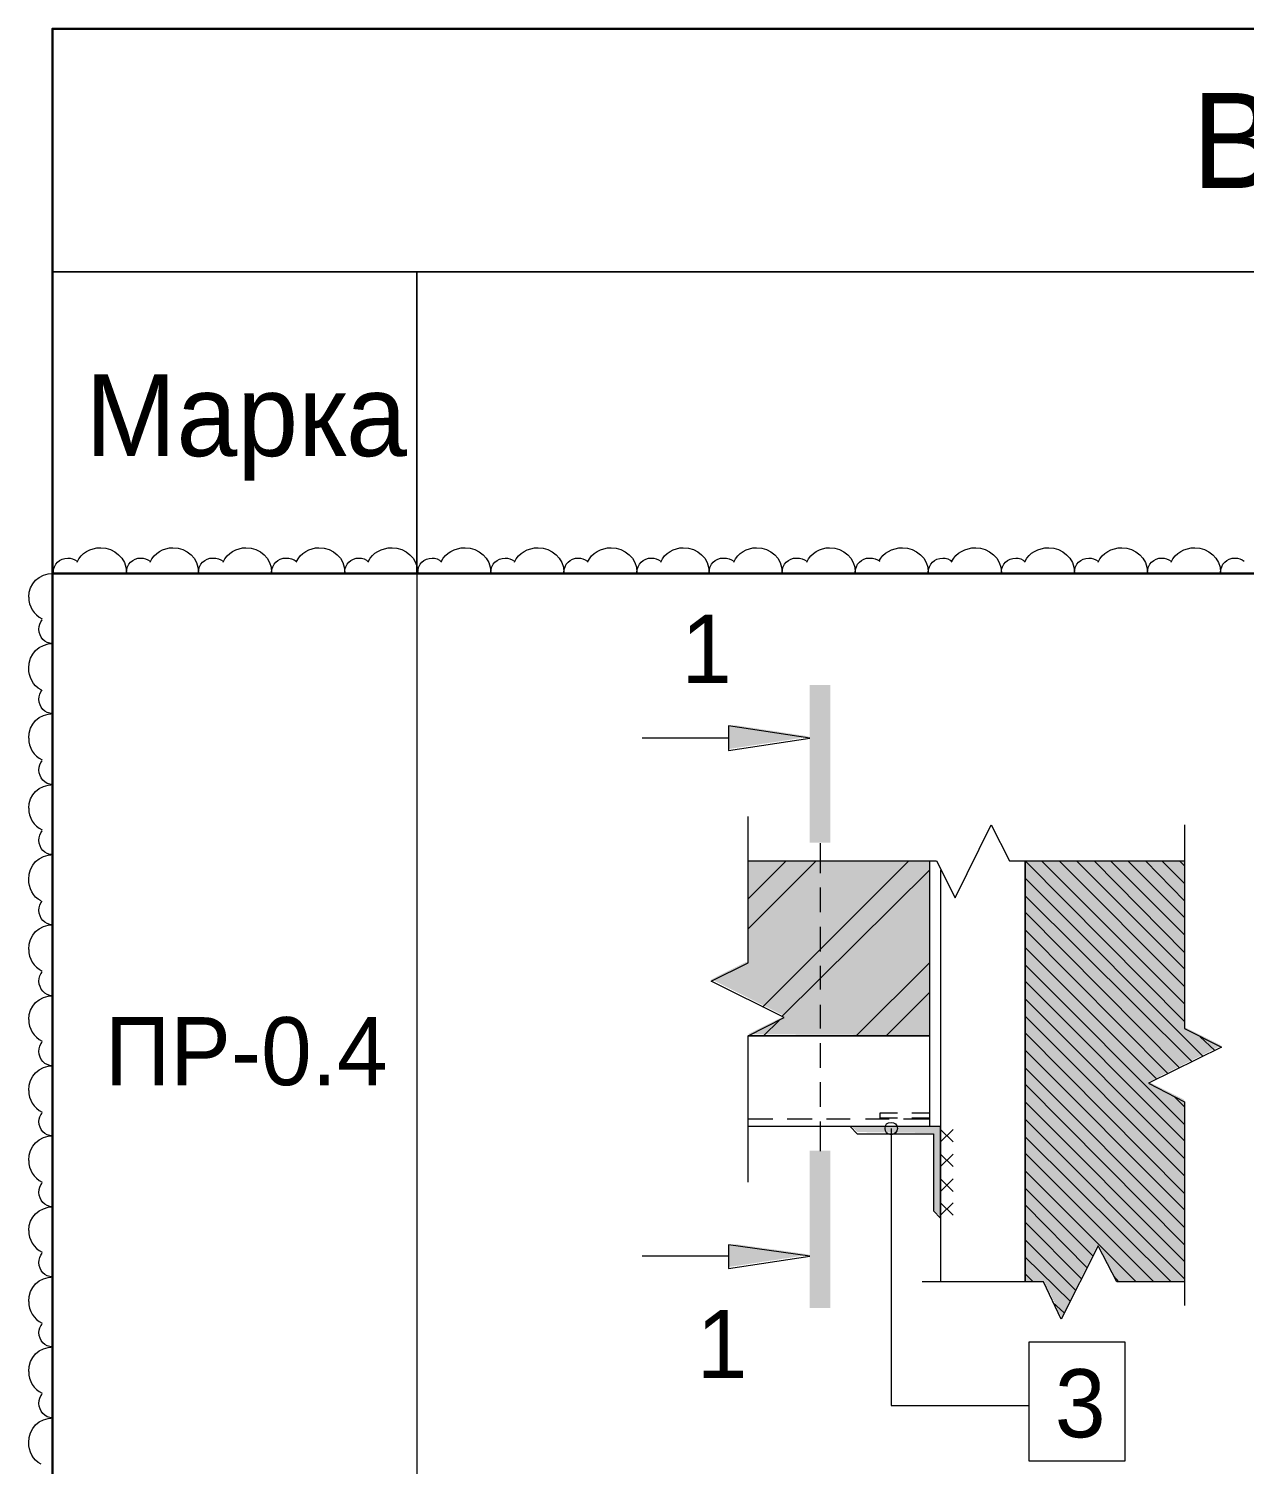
# Model space of a CAD drawing. Header units: millimetres. Extents: x -401725 to 250493, y 305116 to 802890.
# Drawn here: x -375128.088 to -375126.12, y 508965.804 to 508968.127 of the extents above; entities that cross this region are included whole.
import ezdxf

# ---------------------------------------------------------------- set-up
doc = ezdxf.new("R2010")
doc.units = ezdxf.units.MM
doc.layers.add('PDF _Геометрия', color=7, linetype='Continuous', true_color=0x1d1d1d)
doc.layers.add('PDF _Сплошная заливка', color=7, linetype='Continuous', true_color=0xffffff)
doc.layers.add('PDF _Текст', color=7, linetype='Continuous')

msp = doc.modelspace()

# ---------------------------------------------------------------- hatches: boundary and pattern name
at = {"layer": 'PDF _Сплошная заливка', "transparency": 33554559}
for color, points in [(7, [(-375126.9318, 508966.9981), (-375126.9435, 508966.9998), (-375126.9551, 508966.9998), (-375126.9551, 508966.9614), (-375126.9318, 508966.9648), (-375126.9218, 508966.9664), (-375126.9101, 508966.9681), (-375126.9001, 508966.9698), (-375126.8768, 508966.9731), (-375126.8668, 508966.9748), (-375126.8551, 508966.9764), (-375126.8451, 508966.9781), (-375126.8335, 508966.9798), (-375126.8235, 508966.9814), (-375126.8335, 508966.9831), (-375126.8451, 508966.9848), (-375126.8551, 508966.9864), (-375126.8668, 508966.9881), (-375126.8768, 508966.9898), (-375126.9001, 508966.9931), (-375126.9101, 508966.9948), (-375126.9218, 508966.9964)]), (256, [(-375126.9235, 508966.4998), (-375126.6301, 508966.4981), (-375126.6301, 508966.7814), (-375126.9235, 508966.7814), (-375126.9235, 508966.6165), (-375126.9268, 508966.6165), (-375126.9835, 508966.5881), (-375126.9785, 508966.5865), (-375126.8651, 508966.5298), (-375126.8668, 508966.5281)]), (256, [(-375126.2168, 508966.5098), (-375126.2168, 508966.7814), (-375126.4751, 508966.7814), (-375126.4751, 508966.0998), (-375126.4435, 508966.0998), (-375126.4435, 508966.0965), (-375126.4418, 508966.0965), (-375126.4418, 508966.0931), (-375126.4401, 508966.0931), (-375126.4401, 508966.0898), (-375126.4385, 508966.0898), (-375126.4385, 508966.0865), (-375126.4368, 508966.0865), (-375126.4368, 508966.0831), (-375126.4351, 508966.0831), (-375126.4351, 508966.0798), (-375126.4335, 508966.0798), (-375126.4335, 508966.0765), (-375126.4318, 508966.0765), (-375126.4318, 508966.0731), (-375126.4301, 508966.0731), (-375126.4301, 508966.0698), (-375126.4285, 508966.0698), (-375126.4285, 508966.0665), (-375126.4268, 508966.0665), (-375126.4268, 508966.0631), (-375126.4251, 508966.0631), (-375126.4251, 508966.0581), (-375126.4235, 508966.0581), (-375126.4235, 508966.0548), (-375126.4218, 508966.0548), (-375126.4218, 508966.0515), (-375126.4201, 508966.0515), (-375126.4201, 508966.0481), (-375126.4185, 508966.0481), (-375126.4185, 508966.0448), (-375126.4168, 508966.0448), (-375126.4168, 508966.0415), (-375126.4151, 508966.0431), (-375126.3585, 508966.1565), (-375126.3568, 508966.1581), (-375126.3552, 508966.1581), (-375126.3535, 508966.1565), (-375126.3535, 508966.1531), (-375126.3518, 508966.1531), (-375126.3518, 508966.1498), (-375126.3502, 508966.1498), (-375126.3502, 508966.1465), (-375126.3485, 508966.1465), (-375126.3485, 508966.1431), (-375126.3468, 508966.1431), (-375126.3468, 508966.1398), (-375126.3452, 508966.1398), (-375126.3452, 508966.1365), (-375126.3435, 508966.1365), (-375126.3435, 508966.1331), (-375126.3418, 508966.1331), (-375126.3418, 508966.1298), (-375126.3402, 508966.1298), (-375126.3402, 508966.1265), (-375126.3385, 508966.1265), (-375126.3385, 508966.1231), (-375126.3368, 508966.1231), (-375126.3368, 508966.1198), (-375126.3352, 508966.1198), (-375126.3352, 508966.1165), (-375126.3335, 508966.1165), (-375126.3335, 508966.1131), (-375126.3318, 508966.1131), (-375126.3318, 508966.1098), (-375126.3302, 508966.1098), (-375126.3302, 508966.1065), (-375126.3285, 508966.1065), (-375126.3285, 508966.1031), (-375126.3268, 508966.1031), (-375126.3268, 508966.0998), (-375126.2168, 508966.0998), (-375126.2168, 508966.3931), (-375126.2185, 508966.3948), (-375126.2752, 508966.4231), (-375126.2702, 508966.4248), (-375126.1568, 508966.4815), (-375126.2135, 508966.5098)]), (7, [(-375126.6218, 508966.2148), (-375126.6118, 508966.2048), (-375126.6118, 508966.3515), (-375126.7568, 508966.3515), (-375126.7468, 508966.3415), (-375126.6235, 508966.3398), (-375126.6235, 508966.2148)]), (7, [(-375126.8951, 508966.1531), (-375126.9418, 508966.1598), (-375126.9551, 508966.1598), (-375126.9551, 508966.1231), (-375126.9318, 508966.1265), (-375126.9218, 508966.1281), (-375126.9101, 508966.1298), (-375126.9001, 508966.1315), (-375126.8768, 508966.1348), (-375126.8668, 508966.1365), (-375126.8551, 508966.1381), (-375126.8451, 508966.1398), (-375126.8335, 508966.1415), (-375126.8235, 508966.1431), (-375126.8818, 508966.1515)])]:
    msp.add_hatch(color=color, dxfattribs=at).paths.add_polyline_path(points)

# ---------------------------------------------------------------- linework, layer by layer
at = {"layer": 'PDF _Геометрия', "color": 7, "lineweight": 30}
for points in [[(-375128.0497, 508967.7338), (-375128.0497, 508968.1271)], [(-375128.0495, 508968.1271), (-375121.5531, 508968.1271)]]:
    msp.add_lwpolyline(points, close=True, dxfattribs=at)
for points in [[(-375128.0497, 508964.1706), (-375128.0497, 508967.7338), (-375128.0497, 508967.2455)], [(-375121.5531, 508967.2455), (-375128.0495, 508967.2455)]]:
    msp.add_lwpolyline(points, dxfattribs=at)
at = {"layer": 'PDF _Геометрия', "color": 7, "lineweight": 9}
for points in [[(-375121.5533, 508967.7338), (-375128.0497, 508967.7338)], [(-375127.4597, 508967.2455), (-375127.4597, 508967.7338)], [(-375126.9547, 508966.9588), (-375126.8231, 508966.9788), (-375126.9547, 508966.9988)], [(-375126.6114, 508966.3505), (-375126.7581, 508966.3505), (-375126.7464, 508966.3388), (-375126.6231, 508966.3388), (-375126.6231, 508966.2138), (-375126.6114, 508966.2021)], [(-375126.9547, 508966.1588), (-375126.9547, 508966.1205), (-375126.8231, 508966.1405)], [(-375126.4681, 508966.0021), (-375126.3131, 508966.0021), (-375126.3131, 508965.8088), (-375126.4681, 508965.8088)]]:
    msp.add_lwpolyline(points, close=True, dxfattribs=at)
for points in [[(-375121.5531, 508967.2455), (-375122.538, 508967.2455), (-375123.3247, 508967.2455), (-375124.113, 508967.2455), (-375127.4595, 508967.2455), (-375128.0495, 508967.2455)], [(-375127.4597, 508967.2455), (-375127.4597, 508965.7072)], [(-375126.9547, 508966.9788), (-375127.0947, 508966.9788)], [(-375126.9231, 508966.4971), (-375126.8647, 508966.5271), (-375126.9831, 508966.5854), (-375126.9231, 508966.6154), (-375126.9231, 508966.8521)], [(-375126.6181, 508966.7805), (-375126.5881, 508966.7205), (-375126.5297, 508966.8388), (-375126.4997, 508966.7805), (-375126.2164, 508966.7805)], [(-375126.2164, 508966.8388), (-375126.2164, 508966.5088), (-375126.1564, 508966.4788), (-375126.2747, 508966.4205), (-375126.2164, 508966.3905)], [(-375126.9231, 508966.7805), (-375126.6181, 508966.7805)], [(-375126.9231, 508966.7188), (-375126.8614, 508966.7804)], [(-375126.9231, 508966.6705), (-375126.8131, 508966.7804)], [(-375126.6297, 508966.7804), (-375126.6297, 508966.4971), (-375126.9231, 508966.4971), (-375126.6297, 508966.4971)], [(-375126.8997, 508966.5438), (-375126.6631, 508966.7804)], [(-375126.4747, 508966.7805), (-375126.4747, 508966.0988)], [(-375126.2164, 508966.5205), (-375126.4747, 508966.7804)], [(-375126.4747, 508966.0988), (-375126.4747, 508966.7804)], [(-375126.2164, 508966.5488), (-375126.4481, 508966.7804)], [(-375126.2164, 508966.5771), (-375126.4197, 508966.7804)], [(-375126.2164, 508966.6055), (-375126.3914, 508966.7804)], [(-375126.2164, 508966.6321), (-375126.3631, 508966.7804)], [(-375126.2164, 508966.6605), (-375126.3364, 508966.7804)], [(-375126.2164, 508966.6888), (-375126.3081, 508966.7804)], [(-375126.2164, 508966.7155), (-375126.2797, 508966.7804)], [(-375126.2164, 508966.7438), (-375126.2531, 508966.7804)], [(-375126.2164, 508966.7721), (-375126.2247, 508966.7805)], [(-375126.8681, 508966.5288), (-375126.6297, 508966.7654)], [(-375126.6114, 508966.7655), (-375126.6114, 508966.0988)], [(-375126.1864, 508966.4638), (-375126.4747, 508966.7521)], [(-375126.2047, 508966.4555), (-375126.4747, 508966.7238)], [(-375126.2247, 508966.4455), (-375126.4747, 508966.6971)], [(-375126.2431, 508966.4355), (-375126.4747, 508966.6688)], [(-375126.2614, 508966.4271), (-375126.4747, 508966.6404)], [(-375126.7481, 508966.4971), (-375126.6297, 508966.6154)], [(-375126.2164, 508966.3538), (-375126.4747, 508966.6121)], [(-375126.6997, 508966.4971), (-375126.6297, 508966.5671)], [(-375126.2164, 508966.3271), (-375126.4747, 508966.5854)], [(-375126.2164, 508966.2988), (-375126.4747, 508966.5571)], [(-375126.8981, 508966.4971), (-375126.8731, 508966.5221)], [(-375126.2164, 508966.2705), (-375126.4747, 508966.5288)], [(-375126.9231, 508966.2605), (-375126.9231, 508966.4971)], [(-375126.6297, 508966.4971), (-375126.6297, 508966.3505)], [(-375126.2164, 508966.2421), (-375126.4747, 508966.5021)], [(-375126.2164, 508966.2155), (-375126.4747, 508966.4738)], [(-375126.1681, 508966.4738), (-375126.1914, 508966.4954)], [(-375126.2164, 508966.1871), (-375126.4747, 508966.4454)], [(-375126.2164, 508966.1588), (-375126.4747, 508966.4188)], [(-375126.2164, 508966.1321), (-375126.4747, 508966.3904)], [(-375126.2164, 508966.3821), (-375126.2331, 508966.3988)], [(-375126.2164, 508966.3905), (-375126.2164, 508966.0605)], [(-375126.8831, 508966.3621), (-375126.9231, 508966.3621)], [(-375126.8197, 508966.3621), (-375126.8597, 508966.3621)], [(-375126.7581, 508966.3621), (-375126.7964, 508966.3621)], [(-375126.6947, 508966.3621), (-375126.7331, 508966.3621)], [(-375126.6814, 508966.3721), (-375126.7097, 508966.3721)], [(-375126.7097, 508966.3721), (-375126.7097, 508966.3638)], [(-375126.6814, 508966.3638), (-375126.7097, 508966.3638)], [(-375126.6297, 508966.3621), (-375126.6714, 508966.3621)], [(-375126.6297, 508966.3721), (-375126.6581, 508966.3721)], [(-375126.6297, 508966.3638), (-375126.6581, 508966.3638)], [(-375126.2164, 508966.1038), (-375126.4747, 508966.3621)], [(-375126.6114, 508966.3505), (-375126.923, 508966.3505)], [(-375126.6914, 508966.3471), (-375126.6914, 508965.8988)], [(-375126.6114, 508966.3255), (-375126.5914, 508966.3455)], [(-375126.6114, 508966.3455), (-375126.5914, 508966.3255)], [(-375126.2381, 508966.0988), (-375126.4747, 508966.3338)], [(-375126.6114, 508966.2855), (-375126.5914, 508966.3055)], [(-375126.6114, 508966.3055), (-375126.5914, 508966.2855)], [(-375126.2664, 508966.0988), (-375126.4747, 508966.3071)], [(-375126.6114, 508966.2455), (-375126.5914, 508966.2655)], [(-375126.6114, 508966.2655), (-375126.5914, 508966.2455)], [(-375126.2947, 508966.0988), (-375126.4747, 508966.2788)], [(-375126.3647, 508966.1405), (-375126.4747, 508966.2504)], [(-375126.6114, 508966.2071), (-375126.5914, 508966.2271)], [(-375126.6114, 508966.2271), (-375126.5914, 508966.2071)], [(-375126.3747, 508966.1221), (-375126.4747, 508966.2238)], [(-375126.3831, 508966.1038), (-375126.4747, 508966.1954)], [(-375126.3264, 508966.0988), (-375126.3564, 508966.1571), (-375126.4164, 508966.0388), (-375126.4447, 508966.0988), (-375126.6414, 508966.0988)], [(-375126.3931, 508966.0855), (-375126.4747, 508966.1671)], [(-375126.9547, 508966.1405), (-375127.0947, 508966.1405)], [(-375126.4014, 508966.0671), (-375126.4747, 508966.1388)], [(-375126.4614, 508966.0988), (-375126.4747, 508966.1121)], [(-375126.3231, 508966.0988), (-375126.3314, 508966.1088)], [(-375126.2164, 508966.0988), (-375126.3264, 508966.0988)], [(-375126.4114, 508966.0488), (-375126.4297, 508966.0654)], [(-375126.6914, 508965.8988), (-375126.4681, 508965.8988)]]:
    msp.add_lwpolyline(points, dxfattribs=at)
at = {"layer": 'PDF _Геометрия', "color": 1, "lineweight": 9}
for points in [[(-375128.0481, 508967.2454), (-375128.0481, 508967.2454)], [(-375127.9297, 508967.2471), (-375127.9297, 508967.2455)], [(-375127.8131, 508967.2471), (-375127.8131, 508967.2455)], [(-375127.6947, 508967.2471), (-375127.6947, 508967.2455)], [(-375127.5764, 508967.2471), (-375127.5764, 508967.2455)], [(-375127.4581, 508967.2471), (-375127.4581, 508967.2455)], [(-375127.3397, 508967.2471), (-375127.3397, 508967.2455)], [(-375127.2214, 508967.2471), (-375127.2214, 508967.2455)], [(-375127.1031, 508967.2471), (-375127.1031, 508967.2455)], [(-375126.9864, 508967.2471), (-375126.9864, 508967.2455)], [(-375126.8681, 508967.2471), (-375126.8681, 508967.2455)], [(-375126.7497, 508967.2471), (-375126.7497, 508967.2455)], [(-375126.6314, 508967.2471), (-375126.6314, 508967.2455)], [(-375126.5131, 508967.2471), (-375126.5131, 508967.2455)], [(-375126.3947, 508967.2471), (-375126.3947, 508967.2455)], [(-375126.2764, 508967.2471), (-375126.2764, 508967.2455)], [(-375126.1581, 508967.2471), (-375126.1581, 508967.2455)], [(-375128.0481, 508967.1321), (-375128.0481, 508967.1321)], [(-375128.0481, 508967.0188), (-375128.0481, 508967.0188)], [(-375128.0481, 508966.9038), (-375128.0481, 508966.9038)], [(-375128.0481, 508966.7904), (-375128.0481, 508966.7904)], [(-375128.0481, 508966.6771), (-375128.0481, 508966.6771)], [(-375128.0481, 508966.5621), (-375128.0481, 508966.5621)], [(-375128.0481, 508966.4488), (-375128.0481, 508966.4488)], [(-375128.0481, 508966.3354), (-375128.0481, 508966.3354)], [(-375128.0481, 508966.2204), (-375128.0481, 508966.2204)], [(-375128.0481, 508966.1071), (-375128.0481, 508966.1071)], [(-375128.0481, 508965.9938), (-375128.0481, 508965.9938)], [(-375128.0481, 508965.8788), (-375128.0481, 508965.8788)]]:
    msp.add_lwpolyline(points, dxfattribs=at)
at = {"layer": 'PDF _Геометрия', "color": 8, "lineweight": 9, "true_color": 0x808080}
for points in [[(-375126.8064, 508966.8088), (-375126.8064, 508966.7605)], [(-375126.8064, 508966.7371), (-375126.8064, 508966.6971)], [(-375126.8064, 508966.6738), (-375126.8064, 508966.6338)], [(-375126.8064, 508966.6105), (-375126.8064, 508966.5721)], [(-375126.8064, 508966.5471), (-375126.8064, 508966.5088)], [(-375126.8064, 508966.4855), (-375126.8064, 508966.4455)], [(-375126.8064, 508966.4221), (-375126.8064, 508966.3821)], [(-375126.8064, 508966.3588), (-375126.8064, 508966.3105)]]:
    msp.add_lwpolyline(points, dxfattribs=at)
at = {"layer": 'PDF _Геометрия', "color": 1, "lineweight": 9}
for centre in [(-375128.0492, 508967.207), (-375128.0492, 508966.9786), (-375128.0492, 508966.8653), (-375128.0492, 508966.637), (-375128.0492, 508966.5236), (-375128.0492, 508966.4086), (-375128.0492, 508966.2953), (-375128.0492, 508966.182), (-375128.0492, 508966.067), (-375128.0492, 508965.9536)]:
    msp.add_arc(centre, 0.0389, 179.788, 243.7309, dxfattribs=at)
for points in [[(-375128.0097, 508967.2638), (-375128.0031, 508967.2788), (-375127.9881, 508967.2871), (-375127.9714, 508967.2871)], [(-375127.9714, 508967.2871), (-375127.9497, 508967.2871), (-375127.9297, 508967.2705), (-375127.9297, 508967.2471)], [(-375127.8914, 508967.2638), (-375127.8847, 508967.2788), (-375127.8697, 508967.2871), (-375127.8547, 508967.2871)], [(-375127.8547, 508967.2871), (-375127.8314, 508967.2871), (-375127.8131, 508967.2705), (-375127.8131, 508967.2471)], [(-375127.7731, 508967.2638), (-375127.7664, 508967.2788), (-375127.7514, 508967.2871), (-375127.7364, 508967.2871)], [(-375127.7364, 508967.2871), (-375127.7131, 508967.2871), (-375127.6947, 508967.2705), (-375127.6947, 508967.2471)], [(-375127.6547, 508967.2638), (-375127.6481, 508967.2788), (-375127.6331, 508967.2871), (-375127.6181, 508967.2871)], [(-375127.6181, 508967.2871), (-375127.5947, 508967.2871), (-375127.5764, 508967.2705), (-375127.5764, 508967.2471)], [(-375127.5381, 508967.2655), (-375127.5314, 508967.2788), (-375127.5164, 508967.2871), (-375127.4997, 508967.2871)], [(-375127.4997, 508967.2871), (-375127.4781, 508967.2871), (-375127.4581, 508967.2704), (-375127.4581, 508967.2471)], [(-375127.4197, 508967.2655), (-375127.4131, 508967.2788), (-375127.3981, 508967.2871), (-375127.3814, 508967.2871)], [(-375127.3814, 508967.2871), (-375127.3597, 508967.2871), (-375127.3397, 508967.2704), (-375127.3397, 508967.2471)], [(-375127.3014, 508967.2638), (-375127.2947, 508967.2788), (-375127.2797, 508967.2871), (-375127.2631, 508967.2871)], [(-375127.2631, 508967.2871), (-375127.2414, 508967.2871), (-375127.2214, 508967.2705), (-375127.2214, 508967.2471)], [(-375127.1831, 508967.2638), (-375127.1764, 508967.2788), (-375127.1614, 508967.2871), (-375127.1447, 508967.2871)], [(-375127.1447, 508967.2871), (-375127.1231, 508967.2871), (-375127.1031, 508967.2705), (-375127.1031, 508967.2471)], [(-375127.0647, 508967.2638), (-375127.0581, 508967.2788), (-375127.0431, 508967.2871), (-375127.0281, 508967.2871)], [(-375127.0281, 508967.2871), (-375127.0047, 508967.2871), (-375126.9864, 508967.2705), (-375126.9864, 508967.2471)], [(-375126.9464, 508967.2638), (-375126.9397, 508967.2788), (-375126.9247, 508967.2871), (-375126.9097, 508967.2871)], [(-375126.9097, 508967.2871), (-375126.8864, 508967.2871), (-375126.8681, 508967.2705), (-375126.8681, 508967.2471)], [(-375126.8281, 508967.2638), (-375126.8214, 508967.2788), (-375126.8064, 508967.2871), (-375126.7914, 508967.2871)], [(-375126.7914, 508967.2871), (-375126.7681, 508967.2871), (-375126.7497, 508967.2705), (-375126.7497, 508967.2471)], [(-375126.7114, 508967.2655), (-375126.7047, 508967.2788), (-375126.6897, 508967.2871), (-375126.6731, 508967.2871)], [(-375126.6731, 508967.2871), (-375126.6514, 508967.2871), (-375126.6314, 508967.2704), (-375126.6314, 508967.2471)], [(-375126.5931, 508967.2655), (-375126.5864, 508967.2788), (-375126.5714, 508967.2871), (-375126.5547, 508967.2871)], [(-375126.5547, 508967.2871), (-375126.5331, 508967.2871), (-375126.5131, 508967.2704), (-375126.5131, 508967.2471)], [(-375126.4747, 508967.2655), (-375126.4681, 508967.2788), (-375126.4531, 508967.2871), (-375126.4364, 508967.2871)], [(-375126.4364, 508967.2871), (-375126.4147, 508967.2871), (-375126.3947, 508967.2704), (-375126.3947, 508967.2471)], [(-375126.3564, 508967.2638), (-375126.3497, 508967.2788), (-375126.3347, 508967.2871), (-375126.3181, 508967.2871)], [(-375126.3181, 508967.2871), (-375126.2964, 508967.2871), (-375126.2764, 508967.2705), (-375126.2764, 508967.2471)], [(-375126.2381, 508967.2638), (-375126.2314, 508967.2788), (-375126.2164, 508967.2871), (-375126.1997, 508967.2871)], [(-375126.1997, 508967.2871), (-375126.1781, 508967.2871), (-375126.1581, 508967.2705), (-375126.1581, 508967.2471)], [(-375128.0481, 508967.2471), (-375128.0481, 508967.2604), (-375128.0381, 508967.2704), (-375128.0247, 508967.2704)], [(-375128.0247, 508967.2704), (-375128.0197, 508967.2704), (-375128.0147, 508967.2688), (-375128.0097, 508967.2654)], [(-375127.9297, 508967.2471), (-375127.9297, 508967.2605), (-375127.9197, 508967.2705), (-375127.9064, 508967.2705)], [(-375127.9064, 508967.2705), (-375127.9014, 508967.2705), (-375127.8964, 508967.2688), (-375127.8914, 508967.2655)], [(-375127.8131, 508967.2471), (-375127.8131, 508967.2605), (-375127.8031, 508967.2705), (-375127.7897, 508967.2705)], [(-375127.7897, 508967.2705), (-375127.7831, 508967.2705), (-375127.7781, 508967.2688), (-375127.7731, 508967.2655)], [(-375127.6947, 508967.2471), (-375127.6947, 508967.2605), (-375127.6847, 508967.2705), (-375127.6714, 508967.2705)], [(-375127.6714, 508967.2705), (-375127.6647, 508967.2705), (-375127.6597, 508967.2688), (-375127.6547, 508967.2655)], [(-375127.5764, 508967.2471), (-375127.5764, 508967.2605), (-375127.5664, 508967.2705), (-375127.5531, 508967.2705)], [(-375127.5531, 508967.2705), (-375127.5481, 508967.2705), (-375127.5414, 508967.2688), (-375127.5381, 508967.2638)], [(-375127.4581, 508967.2471), (-375127.4581, 508967.2605), (-375127.4481, 508967.2704), (-375127.4347, 508967.2704)], [(-375127.4347, 508967.2704), (-375127.4297, 508967.2704), (-375127.4231, 508967.2688), (-375127.4197, 508967.2638)], [(-375127.3397, 508967.2471), (-375127.3397, 508967.2605), (-375127.3297, 508967.2704), (-375127.3164, 508967.2704)], [(-375127.3164, 508967.2704), (-375127.3114, 508967.2704), (-375127.3064, 508967.2688), (-375127.3014, 508967.2655)], [(-375127.2214, 508967.2471), (-375127.2214, 508967.2605), (-375127.2114, 508967.2705), (-375127.1981, 508967.2705)], [(-375127.1981, 508967.2705), (-375127.1931, 508967.2705), (-375127.1881, 508967.2688), (-375127.1831, 508967.2655)], [(-375127.1031, 508967.2471), (-375127.1031, 508967.2605), (-375127.0931, 508967.2705), (-375127.0797, 508967.2705)], [(-375127.0797, 508967.2705), (-375127.0747, 508967.2705), (-375127.0697, 508967.2688), (-375127.0647, 508967.2655)], [(-375126.9864, 508967.2471), (-375126.9864, 508967.2605), (-375126.9764, 508967.2705), (-375126.9631, 508967.2705)], [(-375126.9631, 508967.2705), (-375126.9564, 508967.2705), (-375126.9514, 508967.2688), (-375126.9464, 508967.2655)], [(-375126.8681, 508967.2471), (-375126.8681, 508967.2605), (-375126.8581, 508967.2705), (-375126.8447, 508967.2705)], [(-375126.8447, 508967.2705), (-375126.8381, 508967.2705), (-375126.8331, 508967.2688), (-375126.8281, 508967.2655)], [(-375126.7497, 508967.2471), (-375126.7497, 508967.2605), (-375126.7397, 508967.2705), (-375126.7264, 508967.2705)], [(-375126.7264, 508967.2705), (-375126.7197, 508967.2705), (-375126.7147, 508967.2688), (-375126.7097, 508967.2655)], [(-375126.6314, 508967.2471), (-375126.6314, 508967.2605), (-375126.6214, 508967.2704), (-375126.6081, 508967.2704)], [(-375126.6081, 508967.2704), (-375126.6031, 508967.2704), (-375126.5964, 508967.2688), (-375126.5931, 508967.2638)], [(-375126.5131, 508967.2471), (-375126.5131, 508967.2605), (-375126.5031, 508967.2704), (-375126.4897, 508967.2704)], [(-375126.4897, 508967.2704), (-375126.4847, 508967.2704), (-375126.4781, 508967.2688), (-375126.4747, 508967.2638)], [(-375126.3947, 508967.2471), (-375126.3947, 508967.2605), (-375126.3847, 508967.2704), (-375126.3714, 508967.2704)], [(-375126.3714, 508967.2704), (-375126.3664, 508967.2704), (-375126.3614, 508967.2688), (-375126.3564, 508967.2655)], [(-375126.2764, 508967.2471), (-375126.2764, 508967.2605), (-375126.2664, 508967.2705), (-375126.2531, 508967.2705)], [(-375126.2531, 508967.2705), (-375126.2481, 508967.2705), (-375126.2431, 508967.2688), (-375126.2381, 508967.2655)], [(-375126.1581, 508967.2471), (-375126.1581, 508967.2605), (-375126.1481, 508967.2705), (-375126.1347, 508967.2705)], [(-375126.1347, 508967.2705), (-375126.1297, 508967.2705), (-375126.1247, 508967.2688), (-375126.1197, 508967.2655)], [(-375128.0881, 508967.2071), (-375128.0881, 508967.2288), (-375128.0714, 508967.2454), (-375128.0481, 508967.2454)], [(-375128.0481, 508967.2454), (-375128.0481, 508967.2471), (-375128.0481, 508967.2471), (-375128.0481, 508967.2471)], [(-375127.9297, 508967.2455), (-375127.9297, 508967.2471), (-375127.9297, 508967.2471), (-375127.9297, 508967.2471)], [(-375127.8131, 508967.2455), (-375127.8131, 508967.2471), (-375127.8131, 508967.2471), (-375127.8131, 508967.2471)], [(-375127.6947, 508967.2455), (-375127.6947, 508967.2471), (-375127.6947, 508967.2471), (-375127.6947, 508967.2471)], [(-375127.5764, 508967.2455), (-375127.5764, 508967.2471), (-375127.5764, 508967.2471), (-375127.5764, 508967.2471)], [(-375127.4581, 508967.2455), (-375127.4581, 508967.2471), (-375127.4581, 508967.2471), (-375127.4581, 508967.2471)], [(-375127.3397, 508967.2455), (-375127.3397, 508967.2471), (-375127.3397, 508967.2471), (-375127.3397, 508967.2471)], [(-375127.2214, 508967.2455), (-375127.2214, 508967.2471), (-375127.2214, 508967.2471), (-375127.2214, 508967.2471)], [(-375127.1031, 508967.2455), (-375127.1031, 508967.2471), (-375127.1031, 508967.2471), (-375127.1031, 508967.2471)], [(-375126.9864, 508967.2455), (-375126.9864, 508967.2471), (-375126.9864, 508967.2471), (-375126.9864, 508967.2471)], [(-375126.8681, 508967.2455), (-375126.8681, 508967.2471), (-375126.8681, 508967.2471), (-375126.8681, 508967.2471)], [(-375126.7497, 508967.2455), (-375126.7497, 508967.2471), (-375126.7497, 508967.2471), (-375126.7497, 508967.2471)], [(-375126.6314, 508967.2455), (-375126.6314, 508967.2471), (-375126.6314, 508967.2471), (-375126.6314, 508967.2471)], [(-375126.5131, 508967.2455), (-375126.5131, 508967.2471), (-375126.5131, 508967.2471), (-375126.5131, 508967.2471)], [(-375126.3947, 508967.2455), (-375126.3947, 508967.2471), (-375126.3947, 508967.2471), (-375126.3947, 508967.2471)], [(-375126.2764, 508967.2455), (-375126.2764, 508967.2471), (-375126.2764, 508967.2471), (-375126.2764, 508967.2471)], [(-375126.1581, 508967.2455), (-375126.1581, 508967.2471), (-375126.1581, 508967.2471), (-375126.1581, 508967.2471)], [(-375128.0714, 508967.1554), (-375128.0714, 508967.1604), (-375128.0697, 508967.1671), (-375128.0664, 508967.1704)], [(-375128.0497, 508967.1321), (-375128.0614, 508967.1321), (-375128.0714, 508967.1421), (-375128.0714, 508967.1554)], [(-375128.0881, 508967.0921), (-375128.0881, 508967.1154), (-375128.0714, 508967.1321), (-375128.0481, 508967.1321)], [(-375128.0481, 508967.1321), (-375128.0497, 508967.1321), (-375128.0497, 508967.1321), (-375128.0497, 508967.1321)], [(-375128.0681, 508967.0571), (-375128.0814, 508967.0638), (-375128.0881, 508967.0788), (-375128.0881, 508967.0921)], [(-375128.0714, 508967.0421), (-375128.0714, 508967.0471), (-375128.0697, 508967.0538), (-375128.0664, 508967.0571)], [(-375128.0497, 508967.0188), (-375128.0614, 508967.0188), (-375128.0714, 508967.0288), (-375128.0714, 508967.0421)], [(-375128.0881, 508966.9788), (-375128.0881, 508967.0021), (-375128.0714, 508967.0188), (-375128.0481, 508967.0188)], [(-375128.0481, 508967.0188), (-375128.0497, 508967.0188), (-375128.0497, 508967.0188), (-375128.0497, 508967.0188)], [(-375128.0714, 508966.9271), (-375128.0714, 508966.9338), (-375128.0697, 508966.9388), (-375128.0664, 508966.9421)], [(-375128.0497, 508966.9038), (-375128.0614, 508966.9038), (-375128.0714, 508966.9154), (-375128.0714, 508966.9271)], [(-375128.0881, 508966.8654), (-375128.0881, 508966.8871), (-375128.0714, 508966.9038), (-375128.0481, 508966.9038)], [(-375128.0481, 508966.9038), (-375128.0497, 508966.9038), (-375128.0497, 508966.9038), (-375128.0497, 508966.9038)], [(-375128.0714, 508966.8138), (-375128.0714, 508966.8188), (-375128.0697, 508966.8254), (-375128.0664, 508966.8288)], [(-375128.0497, 508966.7904), (-375128.0614, 508966.7904), (-375128.0714, 508966.8004), (-375128.0714, 508966.8138)], [(-375128.0881, 508966.7504), (-375128.0881, 508966.7738), (-375128.0714, 508966.7904), (-375128.0481, 508966.7904)], [(-375128.0481, 508966.7904), (-375128.0497, 508966.7904), (-375128.0497, 508966.7904), (-375128.0497, 508966.7904)], [(-375128.0681, 508966.7155), (-375128.0814, 508966.7221), (-375128.0881, 508966.7371), (-375128.0881, 508966.7504)], [(-375128.0714, 508966.7004), (-375128.0714, 508966.7054), (-375128.0697, 508966.7121), (-375128.0664, 508966.7154)], [(-375128.0497, 508966.6771), (-375128.0614, 508966.6771), (-375128.0714, 508966.6871), (-375128.0714, 508966.7004)], [(-375128.0881, 508966.6371), (-375128.0881, 508966.6604), (-375128.0714, 508966.6771), (-375128.0481, 508966.6771)], [(-375128.0481, 508966.6771), (-375128.0497, 508966.6771), (-375128.0497, 508966.6771), (-375128.0497, 508966.6771)], [(-375128.0714, 508966.5854), (-375128.0714, 508966.5921), (-375128.0697, 508966.5971), (-375128.0664, 508966.6004)], [(-375128.0497, 508966.5621), (-375128.0614, 508966.5621), (-375128.0714, 508966.5738), (-375128.0714, 508966.5854)], [(-375128.0881, 508966.5238), (-375128.0881, 508966.5454), (-375128.0714, 508966.5621), (-375128.0481, 508966.5621)], [(-375128.0481, 508966.5621), (-375128.0497, 508966.5621), (-375128.0497, 508966.5621), (-375128.0497, 508966.5621)], [(-375128.0714, 508966.4721), (-375128.0714, 508966.4771), (-375128.0697, 508966.4838), (-375128.0664, 508966.4871)], [(-375128.0497, 508966.4488), (-375128.0614, 508966.4488), (-375128.0714, 508966.4588), (-375128.0714, 508966.4721)], [(-375128.0881, 508966.4088), (-375128.0881, 508966.4321), (-375128.0714, 508966.4488), (-375128.0481, 508966.4488)], [(-375128.0481, 508966.4488), (-375128.0497, 508966.4488), (-375128.0497, 508966.4488), (-375128.0497, 508966.4488)], [(-375128.0714, 508966.3588), (-375128.0714, 508966.3638), (-375128.0697, 508966.3688), (-375128.0664, 508966.3721)], [(-375128.0497, 508966.3354), (-375128.0614, 508966.3354), (-375128.0714, 508966.3454), (-375128.0714, 508966.3588)], [(-375128.0881, 508966.2955), (-375128.0881, 508966.3188), (-375128.0714, 508966.3354), (-375128.0481, 508966.3354)], [(-375128.0481, 508966.3354), (-375128.0497, 508966.3354), (-375128.0497, 508966.3354), (-375128.0497, 508966.3354)], [(-375128.0714, 508966.2438), (-375128.0714, 508966.2504), (-375128.0697, 508966.2554), (-375128.0664, 508966.2588)], [(-375128.0497, 508966.2204), (-375128.0614, 508966.2204), (-375128.0714, 508966.2321), (-375128.0714, 508966.2438)], [(-375128.0881, 508966.1821), (-375128.0881, 508966.2038), (-375128.0714, 508966.2204), (-375128.0481, 508966.2204)], [(-375128.0481, 508966.2204), (-375128.0497, 508966.2204), (-375128.0497, 508966.2204), (-375128.0497, 508966.2204)], [(-375128.0714, 508966.1304), (-375128.0714, 508966.1354), (-375128.0697, 508966.1421), (-375128.0664, 508966.1454)], [(-375128.0497, 508966.1071), (-375128.0614, 508966.1071), (-375128.0714, 508966.1171), (-375128.0714, 508966.1304)], [(-375128.0881, 508966.0671), (-375128.0881, 508966.0904), (-375128.0714, 508966.1071), (-375128.0481, 508966.1071)], [(-375128.0481, 508966.1071), (-375128.0497, 508966.1071), (-375128.0497, 508966.1071), (-375128.0497, 508966.1071)], [(-375128.0714, 508966.0171), (-375128.0714, 508966.0221), (-375128.0697, 508966.0271), (-375128.0664, 508966.0304)], [(-375128.0497, 508965.9938), (-375128.0614, 508965.9938), (-375128.0714, 508966.0038), (-375128.0714, 508966.0171)], [(-375128.0881, 508965.9538), (-375128.0881, 508965.9771), (-375128.0714, 508965.9938), (-375128.0481, 508965.9938)], [(-375128.0481, 508965.9938), (-375128.0497, 508965.9938), (-375128.0497, 508965.9938), (-375128.0497, 508965.9938)], [(-375128.0714, 508965.9021), (-375128.0714, 508965.9088), (-375128.0697, 508965.9138), (-375128.0664, 508965.9171)], [(-375128.0497, 508965.8788), (-375128.0614, 508965.8788), (-375128.0714, 508965.8904), (-375128.0714, 508965.9021)], [(-375128.0881, 508965.8388), (-375128.0881, 508965.8621), (-375128.0714, 508965.8788), (-375128.0481, 508965.8788)], [(-375128.0481, 508965.8788), (-375128.0497, 508965.8788), (-375128.0497, 508965.8788), (-375128.0497, 508965.8788)], [(-375128.0681, 508965.8038), (-375128.0814, 508965.8105), (-375128.0881, 508965.8254), (-375128.0881, 508965.8388)]]:
    msp.add_open_spline(points, degree=3, dxfattribs=at)
at = {"layer": 'PDF _Геометрия', "color": 7, "lineweight": 5}
for points in [[(-375126.7014, 508966.3471), (-375126.7014, 508966.3538), (-375126.6981, 508966.3571), (-375126.6914, 508966.3571)], [(-375126.6914, 508966.3571), (-375126.6864, 508966.3571), (-375126.6814, 508966.3538), (-375126.6814, 508966.3471)], [(-375126.6914, 508966.3371), (-375126.6981, 508966.3371), (-375126.7014, 508966.3421), (-375126.7014, 508966.3471)], [(-375126.6814, 508966.3471), (-375126.6814, 508966.3421), (-375126.6864, 508966.3371), (-375126.6914, 508966.3371)]]:
    msp.add_open_spline(points, degree=3, dxfattribs=at)
at = {"layer": 'PDF _Геометрия', "color": 7, "lineweight": 9}
for points in [[(-375126.7014, 508966.3471), (-375126.7014, 508966.3538), (-375126.6981, 508966.3571), (-375126.6914, 508966.3571)], [(-375126.6914, 508966.3571), (-375126.6864, 508966.3571), (-375126.6814, 508966.3538), (-375126.6814, 508966.3471)], [(-375126.6914, 508966.3371), (-375126.6981, 508966.3371), (-375126.7014, 508966.3421), (-375126.7014, 508966.3471)], [(-375126.6814, 508966.3471), (-375126.6814, 508966.3421), (-375126.6864, 508966.3371), (-375126.6914, 508966.3371)]]:
    msp.add_open_spline(points, degree=3, dxfattribs=at)
at = {"layer": 'PDF _Сплошная заливка', "color": 7, "lineweight": 5, "transparency": 33554559}
for points in [[(-375126.8235, 508967.0648), (-375126.8235, 508966.8098), (-375126.7901, 508967.0648), (-375126.7901, 508966.8098)], [(-375126.8235, 508966.3115), (-375126.8235, 508966.0565), (-375126.7901, 508966.3115), (-375126.7901, 508966.0565)]]:
    msp.add_solid(points, dxfattribs=at)

# ---------------------------------------------------------------- texts
at = {"layer": 'PDF _Текст', "attachment_point": 4, "style": ''}
for s, insert, char_height in [('Ведомость перемычек подвала', (-375126.2047, 508967.923), 0.153921), ('Марка', (-375127.9964, 508967.4817), 0.1325), ('1', (-375127.0314, 508967.1234), 0.1103), ('ПР-0.4', (-375127.9647, 508966.4716), 0.11009), ('1', (-375127.0064, 508965.9984), 0.1103), ('3', (-375126.4264, 508965.9018), 0.1103)]:
    msp.add_mtext(s, dxfattribs=dict(at, insert=insert, char_height=char_height))

doc.saveas('drawing.dxf')
